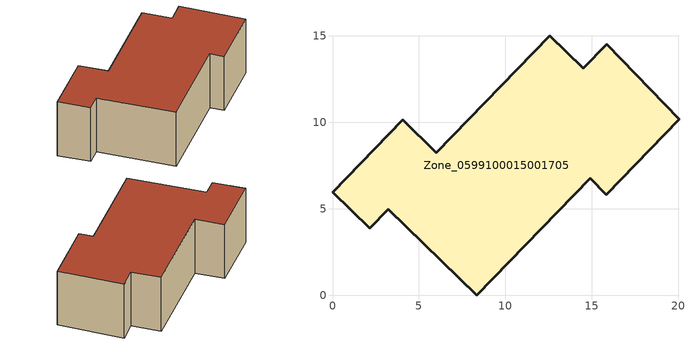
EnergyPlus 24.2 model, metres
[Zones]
Zone_0599100015001705
 floor ground (C_G): 8.34,0 3.22,4.98 2.15,3.88 0,5.97 4.06,10.15 6.01,8.25 12.58,15.01 14.51,13.13 15.86,14.52 20.05,10.18 15.83,5.82 14.92,6.78 z0.73
 wall outside (C_F): 3.22,4.98 8.34,0 14.92,6.78 15.83,5.82 20.05,10.18 15.86,14.52 14.51,13.13 12.58,15.01 6.01,8.25 4.06,10.15 0,5.97 2.15,3.88 3.22,4.98 z0.73:6.24
 roof outside (C_R): 8.34,0 14.92,6.78 15.83,5.82 20.05,10.18 15.86,14.52 14.51,13.13 12.58,15.01 6.01,8.25 4.06,10.15 0,5.97 2.15,3.88 3.22,4.98 z6.24
[BUILDING]
Pand.0599100015001705: North Axis=0; Terrain=City; Loads Convergence Tolerance Value=0.04; Temperature Convergence Tolerance Value=0.4; Solar Distribution=FullExterior; Maximum Number of Warmup Days=25; Minimum Number of Warmup Days=1
[Site:Location]
Rotterdam.The.Hague.AP_ZH_NLD Design_Conditions: Latitude=51.96; Longitude=4.45; Time Zone=1; Elevation=-4.5
[SITE:GROUNDTEMPERATURE:BUILDINGSURFACE]
18, 18, 18, 18, 18, 18, 18, 18, 18, 18, 18, 18
[MATERIAL] Thermal Absorptance=0.9; Solar Absorptance=0.7; Visible Absorptance=0.7
Name | Roughness | Thickness | Conductivity | Density | Specific Heat
G.D.1965 | MediumSmooth | 0.15 | 1 | 540 | 1210
F.D.1965 | Rough | 0.3 | 0.857143 | 1920 | 840
R.D.1965 | MediumRough | 0.2 | 0.08 | 1500 | 1000
[CONSTRUCTION]
C_G: G.D.1965
C_F: F.D.1965
C_R: R.D.1965
[ZONE]
Zone_0599100015001705: Type=1; Multiplier=1; Ceiling Height=Autocalculate; Volume=Autocalculate; Floor Area=autocalculate; Part of Total Floor Area=Yes
[ZONEINFILTRATION:DESIGNFLOWRATE]
Infil_Zone_0599100015001705: Zone or ZoneList or Space or SpaceList=Zone_0599100015001705; Schedule=AlwaysOn; Design Flow Rate Calculation Method=Flow/Area; Flow Rate per Floor Area=0.0042; Constant Term Coefficient=1; Temperature Term Coefficient=0; Velocity Term Coefficient=0; Velocity Squared Term Coefficient=0
[HVACTEMPLATE:ZONE:IDEALLOADSAIRSYSTEM]
Zone_0599100015001705: Maximum Heating Supply Air Temperature=50; Minimum Cooling Supply Air Temperature=13; Maximum Heating Supply Air Humidity Ratio=0.0156; Minimum Cooling Supply Air Humidity Ratio=0.0077; Heating Limit=NoLimit; Cooling Limit=NoLimit; Dehumidification Control Type=ConstantSensibleHeatRatio; Cooling Sensible Heat Ratio=0.7; Dehumidification Setpoint=60; Humidification Control Type=None; Humidification Setpoint=30; Outdoor Air Method=None; Outdoor Air Flow Rate per Person=0.00944; Outdoor Air Flow Rate per Zone Floor Area=0; Outdoor Air Flow Rate per Zone=0; Demand Controlled Ventilation Type=None; Outdoor Air Economizer Type=NoEconomizer; Heat Recovery Type=None; Sensible Heat Recovery Effectiveness=0.7; Latent Heat Recovery Effectiveness=0.65
[ZONECONTROL:THERMOSTAT]
ThermostatControl_Zone_0599100015001705: Zone or ZoneList=Zone_0599100015001705; Control Type Schedule=DualSetpointControlType; Control 1=Thermostat_Zone_0599100015001705; Temperature Difference Between Cutout And Setpoint=0
[THERMOSTATSETPOINT:DUALSETPOINT]
Thermostat_Zone_0599100015001705: Heating Setpoint Temperature Schedule=HeatingSetpoint_Zone_0599100015001705; Cooling Setpoint Temperature Schedule=CoolingSetpoint_Zone_0599100015001705
[SCHEDULE:COMPACT]
HeatingSetpoint_Zone_0599100015001705: Through: 12/31, For: AllDays, Until: 24:00, 21
CoolingSetpoint_Zone_0599100015001705: Through: 12/31, For: AllDays, Until: 24:00, 24
DualSetpointControlType: Through: 12/31, For: AllDays, Until: 24:00, 4
AlwaysOn: Through: 12/31, For: AllDays, Until: 24:00, 1
